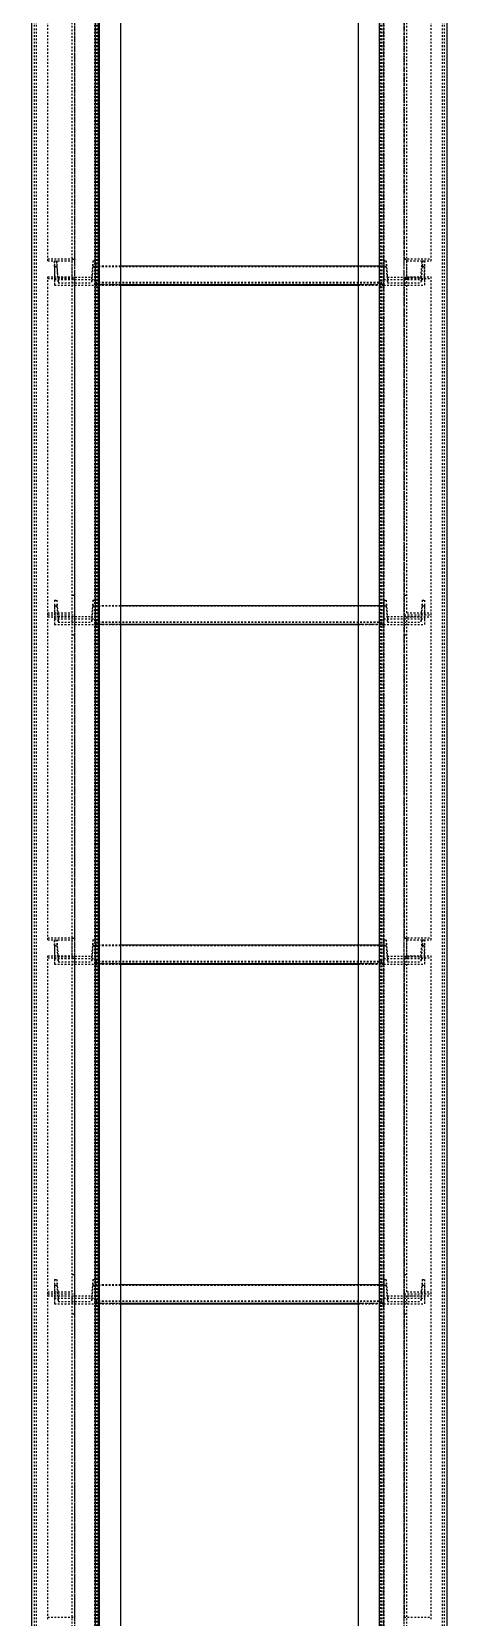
# Model space of a CAD drawing. Header units: millimetres. Extents: x 5143 to 30813, y 232 to 21408.
# Drawn here: x 26131.7 to 26254.1, y 11177.9 to 11644.8 of the extents above; entities that cross this region are included whole.
import ezdxf

# ---------------------------------------------------------------- set-up
doc = ezdxf.new("R2010")
doc.units = ezdxf.units.MM
doc.header["$LTSCALE"] = 0.25
for name, pattern in [('XKITLINE00', [0]), ('XKITLINE02', [4, 2, -2]), ('XKITLINE03', [6, 3, -1, 1, -1])]:
    doc.linetypes.add(name, pattern=pattern)

msp = doc.modelspace()

# ---------------------------------------------------------------- linework, layer by layer
at = {"color": 1, "linetype": 'XKITLINE03'}
for p, q in [((26144.38, 10818.82), (26144.38, 12467.2)), ((26241.36, 10818.82), (26241.36, 12467.2)), ((26150.38, 12460.27), (26150.38, 10820.27)), ((26235.38, 10820.27), (26235.38, 12460.27)), ((26144.38, 11577.88), (26144.38, 11673.08)), ((26241.36, 11673.08), (26241.36, 11577.88)), ((26144.38, 11473.1), (26144.38, 11572.07)), ((26150.38, 11570.16), (26150.38, 11571.83)), ((26235.36, 11571.83), (26235.36, 11570.16)), ((26241.36, 11572.07), (26241.36, 11473.1)), ((26150.38, 11570.34), (26235.36, 11570.34)), ((26144.38, 11377.9), (26144.38, 11473.1)), ((26241.36, 11473.1), (26241.36, 11377.9)), ((26150.38, 11470.17), (26150.38, 11471.84)), ((26150.38, 11470.35), (26235.36, 11470.35)), ((26235.36, 11471.84), (26235.36, 11470.17)), ((26144.38, 11273.12), (26144.38, 11372.09)), ((26150.38, 11370.18), (26150.38, 11371.85)), ((26150.38, 11370.36), (26235.36, 11370.36)), ((26235.36, 11371.85), (26235.36, 11370.18)), ((26241.36, 11372.09), (26241.36, 11273.12)), ((26144.38, 11177.92), (26144.38, 11273.12)), ((26150.38, 11270.19), (26150.38, 11271.86)), ((26235.36, 11271.86), (26235.36, 11270.19)), ((26241.36, 11273.12), (26241.36, 11177.92)), ((26150.38, 11270.37), (26235.36, 11270.37))]:
    msp.add_line(p, q, dxfattribs=at)
at = {"color": 3, "linetype": 'XKITLINE02'}
for p, q in [((26132.53, 10820.27), (26132.53, 12463.6)), ((26133.06, 10820.27), (26133.07, 12463.8)), ((26150.3, 10820.27), (26150.3, 12463.8)), ((26150.83, 10820.27), (26150.83, 12463.6)), ((26234.06, 10837.88), (26234.06, 12463.6)), ((26234.91, 10820.27), (26234.91, 12463.6)), ((26235.44, 10820.27), (26235.45, 12463.8)), ((26252.68, 10820.27), (26252.68, 12463.8)), ((26253.21, 10820.27), (26253.21, 12463.6)), ((26150.38, 10820.27), (26150.38, 12460.57)), ((26151.23, 10820.3), (26151.23, 12460.55)), ((26157.88, 10824.41), (26157.88, 12460.56)), ((26227.88, 10820.56), (26227.88, 12460.56)), ((26234.53, 10820.3), (26234.53, 12460.55)), ((26235.38, 10820.27), (26235.38, 12460.57)), ((26131.68, 10840.75), (26131.68, 12421.84)), ((26150.38, 12350.28), (26150.38, 10820.27)), ((26151.23, 12350.28), (26151.23, 10820.3)), ((26254.06, 10887.1), (26254.06, 12350.28)), ((26136.38, 11577.29), (26136.38, 11673.08)), ((26143.58, 11571.97), (26143.58, 11672.48)), ((26144.38, 11571.97), (26144.38, 11673.08)), ((26241.36, 11571.97), (26241.36, 11673.08)), ((26242.16, 11571.97), (26242.16, 11672.48)), ((26249.36, 11577.29), (26249.36, 11673.08)), ((26136.38, 11577.88), (26144.38, 11577.88)), ((26136.38, 11577.29), (26143.58, 11577.29)), ((26138.38, 11575.66), (26138.38, 11577.32)), ((26138.38, 11577.32), (26139.06, 11577.32)), ((26138.38, 11577.29), (26138.38, 11571.83)), ((26138.38, 11575.66), (26139.06, 11575.66)), ((26138.38, 11575.66), (26138.38, 11570.16)), ((26139.06, 11577.32), (26139.06, 11575.66)), ((26139.44, 11572.53), (26139.06, 11577.32)), ((26139.06, 11575.66), (26139.44, 11570.86)), ((26143.58, 11473.67), (26143.58, 11577.79)), ((26143.58, 11577.79), (26144.38, 11577.79)), ((26144.38, 11473.1), (26144.38, 11577.79)), ((26149.7, 11577.32), (26149.32, 11572.53)), ((26149.7, 11575.66), (26149.32, 11570.86)), ((26149.7, 11577.32), (26149.7, 11575.66)), ((26149.7, 11577.32), (26150.38, 11577.32)), ((26149.7, 11575.66), (26150.38, 11575.66)), ((26150.38, 11577.32), (26150.38, 11575.66)), ((26150.38, 11577.32), (26150.38, 11571.83)), ((26150.38, 11570.16), (26150.38, 11575.84)), ((26150.38, 11575.84), (26157.88, 11575.84)), ((26150.38, 11575.83), (26235.36, 11575.83)), ((26150.38, 11575.67), (26235.36, 11575.67)), ((26150.38, 11575.66), (26235.36, 11575.66)), ((26150.38, 11575.66), (26150.38, 11570.16)), ((26227.88, 11575.84), (26235.36, 11575.84)), ((26235.36, 11577.32), (26235.36, 11571.83)), ((26235.36, 11577.32), (26236.04, 11577.32)), ((26235.36, 11577.32), (26235.36, 11575.66)), ((26235.36, 11570.16), (26235.36, 11575.84)), ((26235.36, 11575.66), (26235.36, 11570.16)), ((26235.36, 11575.66), (26236.04, 11575.66)), ((26236.04, 11577.32), (26236.42, 11572.53)), ((26236.04, 11577.32), (26236.04, 11575.66)), ((26236.04, 11575.66), (26236.42, 11570.86)), ((26241.36, 11577.88), (26249.36, 11577.88)), ((26241.36, 11473.1), (26241.36, 11577.79)), ((26241.36, 11577.79), (26242.16, 11577.79)), ((26242.16, 11473.67), (26242.16, 11577.79)), ((26242.16, 11577.29), (26249.36, 11577.29)), ((26246.3, 11572.53), (26246.68, 11577.32)), ((26246.68, 11575.66), (26246.3, 11570.86)), ((26246.68, 11577.32), (26247.36, 11577.32)), ((26246.68, 11577.32), (26246.68, 11575.66)), ((26246.68, 11575.66), (26247.36, 11575.66)), ((26247.36, 11571.83), (26247.36, 11577.32)), ((26247.36, 11577.32), (26247.36, 11575.66)), ((26247.36, 11575.66), (26247.36, 11570.16)), ((26136.38, 11473.1), (26136.38, 11572.64)), ((26136.38, 11572.64), (26143.58, 11572.64)), ((26136.38, 11572.07), (26144.38, 11572.07)), ((26138.38, 11571.83), (26138.38, 11570.16)), ((26138.38, 11571.83), (26150.38, 11571.83)), ((26139.44, 11572.53), (26139.44, 11570.86)), ((26139.44, 11572.53), (26149.32, 11572.53)), ((26139.44, 11570.86), (26149.32, 11570.86)), ((26143.58, 11571.97), (26144.38, 11571.97)), ((26149.32, 11572.53), (26149.32, 11570.86)), ((26150.38, 11571.83), (26150.38, 11570.16)), ((26150.38, 11571.02), (26235.36, 11571.02)), ((26150.38, 11570.87), (26235.36, 11570.87)), ((26235.36, 11571.83), (26247.36, 11571.83)), ((26235.36, 11571.83), (26235.36, 11570.16)), ((26236.42, 11572.53), (26246.3, 11572.53)), ((26236.42, 11572.53), (26236.42, 11570.86)), ((26236.42, 11570.86), (26246.3, 11570.86)), ((26241.36, 11572.07), (26249.36, 11572.07)), ((26241.36, 11571.97), (26242.16, 11571.97)), ((26242.16, 11572.64), (26249.36, 11572.64)), ((26246.3, 11572.53), (26246.3, 11570.86)), ((26247.36, 11571.83), (26247.36, 11570.16)), ((26249.36, 11473.1), (26249.36, 11572.64)), ((26138.38, 11570.16), (26150.38, 11570.16)), ((26150.38, 11570.34), (26157.88, 11570.34)), ((26150.38, 11570.16), (26157.88, 11570.16)), ((26227.88, 11570.34), (26235.36, 11570.34)), ((26227.88, 11570.16), (26235.36, 11570.16)), ((26235.36, 11570.16), (26247.36, 11570.16)), ((26138.38, 11477.34), (26138.38, 11475.67)), ((26138.38, 11477.34), (26139.06, 11477.34)), ((26138.38, 11477.34), (26138.38, 11471.84)), ((26139.06, 11477.34), (26139.06, 11475.67)), ((26139.06, 11477.34), (26139.44, 11472.54)), ((26143.58, 11478.82), (26144.38, 11478.82)), ((26149.7, 11477.34), (26149.32, 11472.54)), ((26149.7, 11477.34), (26149.7, 11475.67)), ((26149.7, 11477.34), (26150.38, 11477.34)), ((26150.38, 11477.34), (26150.38, 11475.67)), ((26150.38, 11477.34), (26150.38, 11471.84)), ((26235.36, 11477.34), (26235.36, 11471.84)), ((26235.36, 11477.34), (26236.04, 11477.34)), ((26235.36, 11477.34), (26235.36, 11475.67)), ((26236.04, 11477.34), (26236.42, 11472.54)), ((26236.04, 11477.34), (26236.04, 11475.67)), ((26241.36, 11478.82), (26242.16, 11478.82)), ((26246.68, 11477.34), (26246.3, 11472.54)), ((26246.68, 11477.34), (26247.36, 11477.34)), ((26246.68, 11477.34), (26246.68, 11475.67)), ((26247.36, 11477.34), (26247.36, 11471.84)), ((26247.36, 11477.34), (26247.36, 11475.67)), ((26136.38, 11473.67), (26143.58, 11473.67)), ((26136.38, 11377.31), (26136.38, 11473.1)), ((26136.38, 11473.1), (26144.38, 11473.1)), ((26136.38, 11473.1), (26144.38, 11473.1)), ((26136.38, 11472.51), (26143.58, 11472.51)), ((26138.38, 11475.67), (26139.06, 11475.67)), ((26138.38, 11475.67), (26138.38, 11470.17)), ((26139.06, 11475.67), (26139.44, 11470.87)), ((26139.44, 11472.54), (26139.44, 11470.87)), ((26139.44, 11472.54), (26149.32, 11472.54)), ((26143.58, 11372), (26143.58, 11472.51)), ((26144.38, 11372), (26144.38, 11473.1)), ((26149.7, 11475.67), (26149.32, 11470.87)), ((26149.32, 11472.54), (26149.32, 11470.87)), ((26149.7, 11475.67), (26150.38, 11475.67)), ((26150.38, 11470.17), (26150.38, 11475.85)), ((26150.38, 11475.85), (26157.88, 11475.85)), ((26150.38, 11475.84), (26235.36, 11475.84)), ((26150.38, 11475.68), (26235.36, 11475.68)), ((26150.38, 11475.67), (26150.38, 11470.17)), ((26150.38, 11475.67), (26235.36, 11475.67)), ((26227.88, 11475.85), (26235.36, 11475.85)), ((26235.36, 11470.17), (26235.36, 11475.85)), ((26235.36, 11475.67), (26235.36, 11470.17)), ((26235.36, 11475.67), (26236.04, 11475.67)), ((26236.04, 11475.67), (26236.42, 11470.87)), ((26236.42, 11472.54), (26246.3, 11472.54)), ((26236.42, 11472.54), (26236.42, 11470.87)), ((26241.36, 11372), (26241.36, 11473.1)), ((26241.36, 11473.1), (26249.36, 11473.1)), ((26241.36, 11473.1), (26249.36, 11473.1)), ((26242.16, 11473.67), (26249.36, 11473.67)), ((26242.16, 11372), (26242.16, 11472.51)), ((26242.16, 11472.51), (26249.36, 11472.51)), ((26246.68, 11475.67), (26246.3, 11470.87)), ((26246.3, 11472.54), (26246.3, 11470.87)), ((26246.68, 11475.67), (26247.36, 11475.67)), ((26247.36, 11475.67), (26247.36, 11470.17)), ((26249.36, 11377.31), (26249.36, 11473.1)), ((26138.38, 11471.84), (26138.38, 11470.17)), ((26138.38, 11471.84), (26150.38, 11471.84)), ((26138.38, 11470.17), (26150.38, 11470.17)), ((26139.44, 11470.87), (26149.32, 11470.87)), ((26150.38, 11471.84), (26150.38, 11470.17)), ((26150.38, 11471.03), (26235.36, 11471.03)), ((26150.38, 11470.88), (26235.36, 11470.88)), ((26150.38, 11470.35), (26157.88, 11470.35)), ((26150.38, 11470.17), (26157.88, 11470.17)), ((26227.88, 11470.35), (26235.36, 11470.35)), ((26227.88, 11470.17), (26235.36, 11470.17)), ((26235.36, 11471.84), (26247.36, 11471.84)), ((26235.36, 11471.84), (26235.36, 11470.17)), ((26235.36, 11470.17), (26247.36, 11470.17)), ((26236.42, 11470.87), (26246.3, 11470.87)), ((26247.36, 11471.84), (26247.36, 11470.17)), ((26143.58, 11467.19), (26144.38, 11467.19)), ((26241.36, 11467.19), (26242.16, 11467.19)), ((26136.38, 11377.9), (26144.38, 11377.9)), ((26136.38, 11377.31), (26143.58, 11377.31)), ((26138.38, 11375.68), (26138.38, 11377.35)), ((26138.38, 11377.35), (26139.06, 11377.35)), ((26138.38, 11377.31), (26138.38, 11371.85)), ((26138.38, 11375.68), (26139.06, 11375.68)), ((26138.38, 11375.68), (26138.38, 11370.18)), ((26139.06, 11377.35), (26139.06, 11375.68)), ((26139.06, 11377.35), (26139.44, 11372.55)), ((26139.06, 11375.68), (26139.44, 11370.88)), ((26143.58, 11273.69), (26143.58, 11377.81)), ((26143.58, 11377.81), (26144.38, 11377.81)), ((26144.38, 11273.12), (26144.38, 11377.81)), ((26149.7, 11377.35), (26149.32, 11372.55)), ((26149.7, 11375.68), (26149.32, 11370.88)), ((26149.7, 11377.35), (26149.7, 11375.68)), ((26149.7, 11377.35), (26150.38, 11377.35)), ((26149.7, 11375.68), (26150.38, 11375.68)), ((26150.38, 11377.35), (26150.38, 11375.68)), ((26150.38, 11377.35), (26150.38, 11371.85)), ((26150.38, 11370.18), (26150.38, 11375.86)), ((26150.38, 11375.86), (26157.88, 11375.86)), ((26150.38, 11375.85), (26235.36, 11375.85)), ((26150.38, 11375.69), (26235.36, 11375.69)), ((26150.38, 11375.68), (26235.36, 11375.68)), ((26150.38, 11375.68), (26150.38, 11370.18)), ((26227.88, 11375.86), (26235.36, 11375.86)), ((26235.36, 11377.35), (26235.36, 11371.85)), ((26235.36, 11377.35), (26236.04, 11377.35)), ((26235.36, 11377.35), (26235.36, 11375.68)), ((26235.36, 11370.18), (26235.36, 11375.86)), ((26235.36, 11375.68), (26235.36, 11370.18)), ((26235.36, 11375.68), (26236.04, 11375.68)), ((26236.04, 11377.35), (26236.42, 11372.55)), ((26236.04, 11377.35), (26236.04, 11375.68)), ((26236.04, 11375.68), (26236.42, 11370.88)), ((26241.36, 11377.9), (26249.36, 11377.9)), ((26241.36, 11273.12), (26241.36, 11377.81)), ((26241.36, 11377.81), (26242.16, 11377.81)), ((26242.16, 11273.69), (26242.16, 11377.81)), ((26242.16, 11377.31), (26249.36, 11377.31)), ((26246.3, 11372.55), (26246.68, 11377.35)), ((26246.68, 11375.68), (26246.3, 11370.88)), ((26246.68, 11377.35), (26247.36, 11377.35)), ((26246.68, 11377.35), (26246.68, 11375.68)), ((26246.68, 11375.68), (26247.36, 11375.68)), ((26247.36, 11371.85), (26247.36, 11377.35)), ((26247.36, 11377.35), (26247.36, 11375.68)), ((26247.36, 11375.68), (26247.36, 11370.18)), ((26136.38, 11273.12), (26136.38, 11372.66)), ((26136.38, 11372.66), (26143.58, 11372.66)), ((26136.38, 11372.09), (26144.38, 11372.09)), ((26138.38, 11371.85), (26138.38, 11370.18)), ((26138.38, 11371.85), (26150.38, 11371.85)), ((26138.38, 11370.18), (26150.38, 11370.18)), ((26139.44, 11372.55), (26139.44, 11370.88)), ((26139.44, 11372.55), (26149.32, 11372.55)), ((26139.44, 11370.88), (26149.32, 11370.88)), ((26143.58, 11372), (26144.38, 11372)), ((26149.32, 11372.55), (26149.32, 11370.88)), ((26150.38, 11371.85), (26150.38, 11370.18)), ((26150.38, 11371.04), (26235.36, 11371.04)), ((26150.38, 11370.9), (26235.36, 11370.9)), ((26150.38, 11370.36), (26157.88, 11370.36)), ((26150.38, 11370.18), (26157.88, 11370.18)), ((26227.88, 11370.36), (26235.36, 11370.36)), ((26227.88, 11370.18), (26235.36, 11370.18)), ((26235.36, 11371.85), (26247.36, 11371.85)), ((26235.36, 11371.85), (26235.36, 11370.18)), ((26235.36, 11370.18), (26247.36, 11370.18)), ((26236.42, 11372.55), (26246.3, 11372.55)), ((26236.42, 11372.55), (26236.42, 11370.88)), ((26236.42, 11370.88), (26246.3, 11370.88)), ((26241.36, 11372.09), (26249.36, 11372.09)), ((26241.36, 11372), (26242.16, 11372)), ((26242.16, 11372.66), (26249.36, 11372.66)), ((26246.3, 11372.55), (26246.3, 11370.88)), ((26247.36, 11371.85), (26247.36, 11370.18)), ((26249.36, 11273.12), (26249.36, 11372.66)), ((26138.38, 11277.36), (26138.38, 11275.69)), ((26138.38, 11277.36), (26139.06, 11277.36)), ((26138.38, 11277.36), (26138.38, 11271.86)), ((26139.06, 11277.36), (26139.06, 11275.69)), ((26139.06, 11277.36), (26139.44, 11272.56)), ((26143.58, 11278.84), (26144.38, 11278.84)), ((26149.7, 11277.36), (26149.32, 11272.56)), ((26149.7, 11277.36), (26149.7, 11275.69)), ((26149.7, 11277.36), (26150.38, 11277.36)), ((26150.38, 11277.36), (26150.38, 11275.69)), ((26150.38, 11277.36), (26150.38, 11271.86)), ((26235.36, 11277.36), (26235.36, 11271.86)), ((26235.36, 11277.36), (26236.04, 11277.36)), ((26235.36, 11277.36), (26235.36, 11275.69)), ((26236.04, 11277.36), (26236.42, 11272.56)), ((26236.04, 11277.36), (26236.04, 11275.69)), ((26241.36, 11278.84), (26242.16, 11278.84)), ((26246.68, 11277.36), (26246.3, 11272.56)), ((26246.68, 11277.36), (26247.36, 11277.36)), ((26246.68, 11277.36), (26246.68, 11275.69)), ((26247.36, 11277.36), (26247.36, 11271.86)), ((26247.36, 11277.36), (26247.36, 11275.69)), ((26136.38, 11273.69), (26143.58, 11273.69)), ((26136.38, 11177.33), (26136.38, 11273.12)), ((26136.38, 11273.12), (26144.38, 11273.12)), ((26136.38, 11273.12), (26144.38, 11273.12)), ((26136.38, 11272.53), (26143.58, 11272.53)), ((26138.38, 11275.69), (26139.06, 11275.69)), ((26138.38, 11275.69), (26138.38, 11270.19)), ((26138.38, 11271.86), (26138.38, 11270.19)), ((26138.38, 11271.86), (26150.38, 11271.86)), ((26139.06, 11275.69), (26139.44, 11270.89)), ((26139.44, 11272.56), (26139.44, 11270.89)), ((26139.44, 11272.56), (26149.32, 11272.56)), ((26143.58, 11172.02), (26143.58, 11272.53)), ((26144.38, 11172.02), (26144.38, 11273.12)), ((26149.7, 11275.69), (26149.32, 11270.89)), ((26149.32, 11272.56), (26149.32, 11270.89)), ((26149.7, 11275.69), (26150.38, 11275.69)), ((26150.38, 11270.19), (26150.38, 11275.87)), ((26150.38, 11275.87), (26157.88, 11275.87)), ((26150.38, 11275.86), (26235.36, 11275.86)), ((26150.38, 11275.7), (26235.36, 11275.7)), ((26150.38, 11275.69), (26150.38, 11270.19)), ((26150.38, 11275.69), (26235.36, 11275.69)), ((26150.38, 11271.86), (26150.38, 11270.19)), ((26227.88, 11275.87), (26235.36, 11275.87)), ((26235.36, 11270.19), (26235.36, 11275.87)), ((26235.36, 11275.69), (26235.36, 11270.19)), ((26235.36, 11275.69), (26236.04, 11275.69)), ((26235.36, 11271.86), (26247.36, 11271.86)), ((26235.36, 11271.86), (26235.36, 11270.19)), ((26236.04, 11275.69), (26236.42, 11270.89)), ((26236.42, 11272.56), (26246.3, 11272.56)), ((26236.42, 11272.56), (26236.42, 11270.89)), ((26241.36, 11172.02), (26241.36, 11273.12)), ((26241.36, 11273.12), (26249.36, 11273.12)), ((26241.36, 11273.12), (26249.36, 11273.12)), ((26242.16, 11273.69), (26249.36, 11273.69)), ((26242.16, 11172.02), (26242.16, 11272.53)), ((26242.16, 11272.53), (26249.36, 11272.53)), ((26246.68, 11275.69), (26246.3, 11270.89)), ((26246.3, 11272.56), (26246.3, 11270.89)), ((26246.68, 11275.69), (26247.36, 11275.69)), ((26247.36, 11275.69), (26247.36, 11270.19)), ((26247.36, 11271.86), (26247.36, 11270.19)), ((26249.36, 11177.33), (26249.36, 11273.12)), ((26138.38, 11270.19), (26150.38, 11270.19)), ((26139.44, 11270.89), (26149.32, 11270.89)), ((26143.58, 11267.21), (26144.38, 11267.21)), ((26150.38, 11271.05), (26235.36, 11271.05)), ((26150.38, 11270.91), (26235.36, 11270.91)), ((26150.38, 11270.37), (26157.88, 11270.37)), ((26150.38, 11270.19), (26157.88, 11270.19)), ((26227.88, 11270.37), (26235.36, 11270.37)), ((26227.88, 11270.19), (26235.36, 11270.19)), ((26235.36, 11270.19), (26247.36, 11270.19)), ((26236.42, 11270.89), (26246.3, 11270.89)), ((26241.36, 11267.21), (26242.16, 11267.21)), ((26136.38, 11177.92), (26144.38, 11177.92)), ((26241.36, 11177.92), (26249.36, 11177.92))]:
    msp.add_line(p, q, dxfattribs=at)
at = {"color": 7, "linetype": 'XKITLINE00'}
for p, q in [((26131.68, 10930.57), (26131.68, 12349.97)), ((26151.68, 10930.57), (26151.68, 12349.97)), ((26157.88, 10930.57), (26157.88, 12349.97)), ((26227.88, 10930.57), (26227.88, 12349.97)), ((26234.06, 10930.57), (26234.06, 12349.97)), ((26254.06, 10930.57), (26254.06, 12349.97)), ((26157.88, 11575.84), (26227.88, 11575.84)), ((26157.88, 11570.34), (26227.88, 11570.34)), ((26157.88, 11570.16), (26227.88, 11570.16)), ((26157.88, 11475.85), (26227.88, 11475.85)), ((26157.88, 11470.35), (26227.88, 11470.35)), ((26157.88, 11470.17), (26227.88, 11470.17)), ((26157.88, 11375.86), (26227.88, 11375.86)), ((26157.88, 11370.36), (26227.88, 11370.36)), ((26157.88, 11370.18), (26227.88, 11370.18)), ((26157.88, 11275.87), (26227.88, 11275.87)), ((26157.88, 11270.37), (26227.88, 11270.37)), ((26157.88, 11270.19), (26227.88, 11270.19))]:
    msp.add_line(p, q, dxfattribs=at)
at = {"color": 1, "linetype": 'XKITLINE00'}
for centre in [(26144.38, 11577.88), (26241.36, 11577.88), (26144.38, 11572.07), (26150.38, 11571.83), (26150.38, 11570.34), (26235.36, 11571.83), (26235.36, 11570.34), (26241.36, 11572.07), (26150.38, 11570.16), (26235.36, 11570.16), (26144.38, 11473.1), (26144.38, 11473.1), (26241.36, 11473.1), (26241.36, 11473.1), (26150.38, 11471.84), (26150.38, 11470.35), (26150.38, 11470.17), (26235.36, 11471.84), (26235.36, 11470.35), (26235.36, 11470.17), (26144.38, 11377.9), (26241.36, 11377.9), (26144.38, 11372.09), (26150.38, 11371.85), (26150.38, 11370.36), (26150.38, 11370.18), (26235.36, 11371.85), (26235.36, 11370.36), (26235.36, 11370.18), (26241.36, 11372.09), (26144.38, 11273.12), (26144.38, 11273.12), (26150.38, 11271.86), (26235.36, 11271.86), (26241.36, 11273.12), (26241.36, 11273.12), (26150.38, 11270.37), (26150.38, 11270.19), (26235.36, 11270.37), (26235.36, 11270.19), (26144.38, 11177.92), (26241.36, 11177.92)]:
    msp.add_circle(centre, 0.05, dxfattribs=at)

doc.saveas('drawing.dxf')
